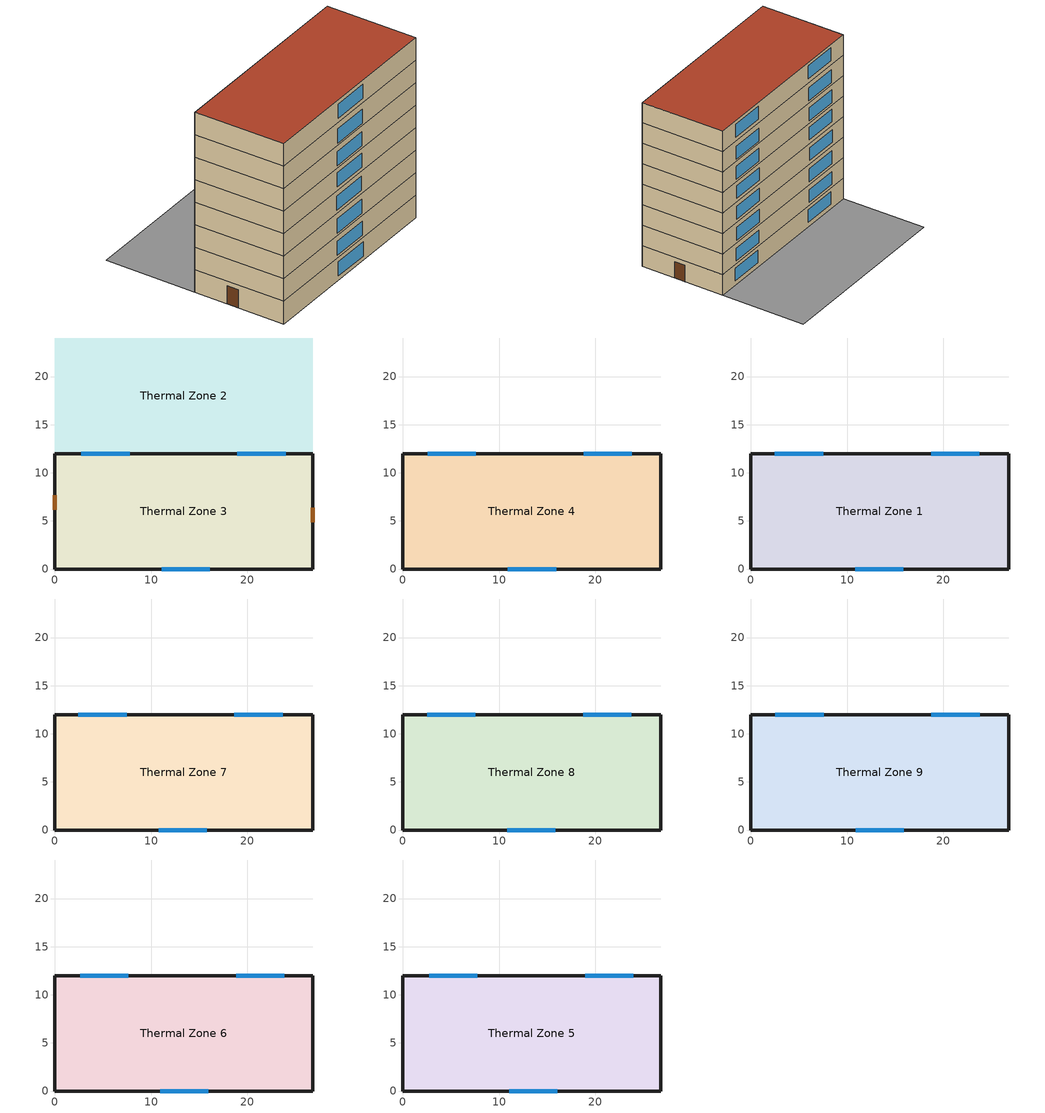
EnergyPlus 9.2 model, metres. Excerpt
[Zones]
Thermal Zone 2
 floor ground (ExtSlabCarpet 4in ClimateZone 1-8): 26.8,24 26.8,12 0,12 0,24 z0
Thermal Zone 3
 floor ground (ExtSlabCarpet 4in ClimateZone 1-8): 26.8,12 26.8,0 0,0 0,12 z0
 wall outside (ASHRAE 189.1-2009 ExtWall Mass ClimateZone 5): 26.8,12 0,12 0,0 26.8,0 26.8,12 z0:3
 window (ASHRAE 189.1-2009 ExtWindow ClimateZone 4-5): 23.98,12 18.98,12 z0.59:2.47; 7.77,12 2.76,12 z0.6:2.49; 11.09,0 16.1,0 z0.56:2.45
 door (Exterior Door): 26.8,4.86 26.8,6.34 z0:2.4; 0,7.64 0,6.14 z0:2.43
Thermal Zone 4
 floor to Thermal Zone 3 (Interior Floor): 26.8,12 26.8,0 0,0 0,12 z3
 wall outside (ASHRAE 189.1-2009 ExtWall Mass ClimateZone 5): 26.8,0 26.8,12 0,12 0,0 26.8,0 z3:6
 window (ASHRAE 189.1-2009 ExtWindow ClimateZone 4-5): 10.91,0 15.92,0 z3.41:5.29; 23.81,12 18.8,12 z3.43:5.32; 7.59,12 2.58,12 z3.45:5.34
Thermal Zone 1
 floor to Thermal Zone 4 (Interior Floor): 26.8,12 26.8,0 0,0 0,12 z6
 wall outside (ASHRAE 189.1-2009 ExtWall Mass ClimateZone 5): 26.8,12 0,12 0,0 26.8,0 26.8,12 z6:9
 window (ASHRAE 189.1-2009 ExtWindow ClimateZone 4-5): 7.52,12 2.52,12 z6.43:8.32; 23.74,12 18.73,12 z6.42:8.3; 10.85,0 15.85,0 z6.39:8.28
Thermal Zone 7
 floor to Thermal Zone 1 (Interior Floor): 26.8,12 26.8,0 0,0 0,12 z9
 wall outside (ASHRAE 189.1-2009 ExtWall Mass ClimateZone 5): 26.8,12 0,12 0,0 26.8,0 26.8,12 z9:12
 window (ASHRAE 189.1-2009 ExtWindow ClimateZone 4-5): 7.46,12 2.45,12 z9.52:11.41; 23.67,12 18.67,12 z9.51:11.39; 10.78,0 15.79,0 z9.48:11.37
Thermal Zone 8
 floor to Thermal Zone 7 (Interior Floor): 26.8,12 26.8,0 0,0 0,12 z12
 wall outside (ASHRAE 189.1-2009 ExtWall Mass ClimateZone 5): 26.8,12 0,12 0,0 26.8,0 26.8,12 z12:15
 window (ASHRAE 189.1-2009 ExtWindow ClimateZone 4-5): 23.74,12 18.74,12 z12.56:14.44; 7.53,12 2.52,12 z12.57:14.46; 10.85,0 15.86,0 z12.53:14.42
Thermal Zone 9
 floor to Thermal Zone 8 (Interior Floor): 26.8,12 26.8,0 0,0 0,12 z15
 wall outside (ASHRAE 189.1-2009 ExtWall Mass ClimateZone 5): 26.8,12 0,12 0,0 26.8,0 26.8,12 z15:18
 window (ASHRAE 189.1-2009 ExtWindow ClimateZone 4-5): 7.56,12 2.55,12 z15.39:17.28; 23.77,12 18.77,12 z15.37:17.26; 10.88,0 15.89,0 z15.35:17.23
Thermal Zone 6
 floor to Thermal Zone 9 (Interior Floor): 26.8,12 26.8,0 0,0 0,12 z18
 wall outside (ASHRAE 189.1-2009 ExtWall Mass ClimateZone 5): 26.8,12 0,12 0,0 26.8,0 26.8,12 z18:21
 window (ASHRAE 189.1-2009 ExtWindow ClimateZone 4-5): 23.84,12 18.84,12 z18.36:20.24; 7.63,12 2.62,12 z18.37:20.26; 10.95,0 15.96,0 z18.33:20.22
Thermal Zone 5
 floor to Thermal Zone 6 (Interior Floor): 26.8,12 26.8,0 0,0 0,12 z21
 wall outside (ASHRAE 189.1-2009 ExtWall Mass ClimateZone 5): 26.8,12 0,12 0,0 26.8,0 26.8,12 z21:24
 window (ASHRAE 189.1-2009 ExtWindow ClimateZone 4-5): 23.95,12 18.94,12 z21.62:23.51; 7.74,12 2.73,12 z21.64:23.52; 11.06,0 16.07,0 z21.59:23.48
 roof outside (ASHRAE 189.1-2009 ExtRoof IEAD ClimateZone 2-5): 26.8,0 26.8,12 0,12 0,0 z24
[Building]
Building 1
[Site:Location]
YAKUTSK_RUS Design_Conditions: Latitude {deg}=62.08; Longitude {deg}=129.75; Time Zone {hr}=9; Elevation {m}=103
[Material]
Name | Roughness | Thickness {m} | Conductivity {W/m-K} | Density {kg/m3} | Specific Heat {J/kg-K} | Thermal Absorptance | Solar Absorptance | Visible Absorptance
1/2IN Gypsum | Smooth | 0.0127 | 0.16 | 784.9 | 830 | 0.9 | 0.4 | 0.4
8IN Concrete HW | MediumRough | 0.2033 | 1.7296 | 2243 | 837 | 0.9 | 0.65 | 0.65
F08 Metal surface | Smooth | 0.0008 | 45.28 | 7824 | 500 | 0.9 | 0.7 | 0.7
F16 Acoustic tile | MediumSmooth | 0.0191 | 0.06 | 368 | 590 | 0.9 | 0.3 | 0.3
I01 25mm insulation board | MediumRough | 0.0254 | 0.03 | 43 | 1210 | 0.9 | 0.6 | 0.6
M11 100mm lightweight concrete | MediumRough | 0.1016 | 0.53 | 1280 | 840 | 0.9 | 0.5 | 0.5
MAT-CC05 4 HW CONCRETE | Rough | 0.1016 | 1.311 | 2240 | 836.8 | 0.9 | 0.85 | 0.85
Metal Decking | MediumSmooth | 0.0015 | 45.006 | 7680 | 418.4 | 0.9 | 0.6 | 0.6
Roof Insulation [21] | MediumRough | 0.2105 | 0.049 | 265 | 836.8 | 0.9 | 0.7 | 0.7
Wall Insulation [40] | MediumRough | 0.0794 | 0.0432 | 91 | 837 | 0.9 | 0.5 | 0.5
shiyan1 | MediumSmooth | 0.03 | 0.0274 | 6.8 | 1100 | 0.9682 | 0.04 | 0.0125
[Material:NoMass]
CP02 CARPET PAD: Roughness=Smooth; Thermal Resistance {m2-K/W}=0.02; Thermal Absorptance=0.9; Solar Absorptance=0.8; Visible Absorptance=0.8
[Material:AirGap]
F05 Ceiling air space resistance: Thermal Resistance {m2-K/W}=0.02
[WindowMaterial:Glazing]
Theoretical Glass [207]: Optical Data Type=SpectralAverage; Thickness {m}=0.003; Solar Transmittance at Normal Incidence=0.3311; Front Side Solar Reflectance at Normal Incidence=0.6189; Back Side Solar Reflectance at Normal Incidence=0; Visible Transmittance at Normal Incidence=0.44; Front Side Visible Reflectance at Normal Incidence=0.51; Back Side Visible Reflectance at Normal Incidence=0; Infrared Transmittance at Normal Incidence=0; Front Side Infrared Hemispherical Emissivity=0.9; Back Side Infrared Hemispherical Emissivity=0.9; Conductivity {W/m-K}=0.0133; Dirt Correction Factor for Solar and Visible Transmittance=1; Solar Diffusing=No
[Construction]
ASHRAE 189.1-2009 ExtRoof IEAD ClimateZone 2-5: shiyan1, Roof Insulation [21], Metal Decking
ASHRAE 189.1-2009 ExtWall Mass ClimateZone 5: shiyan1, 8IN Concrete HW, Wall Insulation [40], 1/2IN Gypsum
ASHRAE 189.1-2009 ExtWindow ClimateZone 4-5: Theoretical Glass [207]
Exterior Door: F08 Metal surface, I01 25mm insulation board
ExtSlabCarpet 4in ClimateZone 1-8: MAT-CC05 4 HW CONCRETE, CP02 CARPET PAD
Interior Floor: F16 Acoustic tile, F05 Ceiling air space resistance, M11 100mm lightweight concrete
[Zone]
Thermal Zone 1; Thermal Zone 2; Thermal Zone 3; Thermal Zone 4; Thermal Zone 5; Thermal Zone 6; Thermal Zone 7; Thermal Zone 8; Thermal Zone 9
[HVACTemplate:Thermostat]
temp: Constant Heating Setpoint {C}=20; Constant Cooling Setpoint {C}=26
[HVACTemplate:Zone:IdealLoadsAirSystem] Template Thermostat=temp; System Availability Schedule=Always On Continuous; Maximum Heating Supply Air Temperature {C}=50; Minimum Cooling Supply Air Temperature {C}=13; Maximum Heating Supply Air Humidity Ratio {kgWater/kgDryAir}=0.0156; Minimum Cooling Supply Air Humidity Ratio {kgWater/kgDryAir}=0.0077; Heating Limit=NoLimit; Cooling Limit=LimitCapacity; Maximum Total Cooling Capacity {W}=10000000; Heating Availability Schedule=Heating_Sch; Cooling Availability Schedule=Cooling_Sch; Dehumidification Control Type=ConstantSensibleHeatRatio; Cooling Sensible Heat Ratio=0.7; Dehumidification Setpoint {percent}=60; Humidification Control Type=None; Humidification Setpoint {percent}=26; Outdoor Air Method=None; Outdoor Air Flow Rate per Person {m3/s}=0.00833; Demand Controlled Ventilation Type=None; Outdoor Air Economizer Type=NoEconomizer; Heat Recovery Type=None; Sensible Heat Recovery Effectiveness=0.7; Latent Heat Recovery Effectiveness=0.65
Thermal Zone 1; Thermal Zone 2; Thermal Zone 3; Thermal Zone 4; Thermal Zone 5; Thermal Zone 6; Thermal Zone 7; Thermal Zone 8
[Schedule:Compact]
Cooling_Sch: Through: 6/14, For: Alldays, Until: 24:00, 1, Through: 9/15, For: Alldays, Until: 24:00, 1, Through: 12/31, For: Alldays, Until: 24:00, 1
Heating_Sch: Through: 3/15, For: Alldays, Until: 24:00, 1, Through: 11/14, For: Alldays, Until: 24:00, 1, Through: 12/31, For: Alldays, Until: 24:00, 1
[Schedule:Constant]
Always On Continuous: Hourly Value=1
